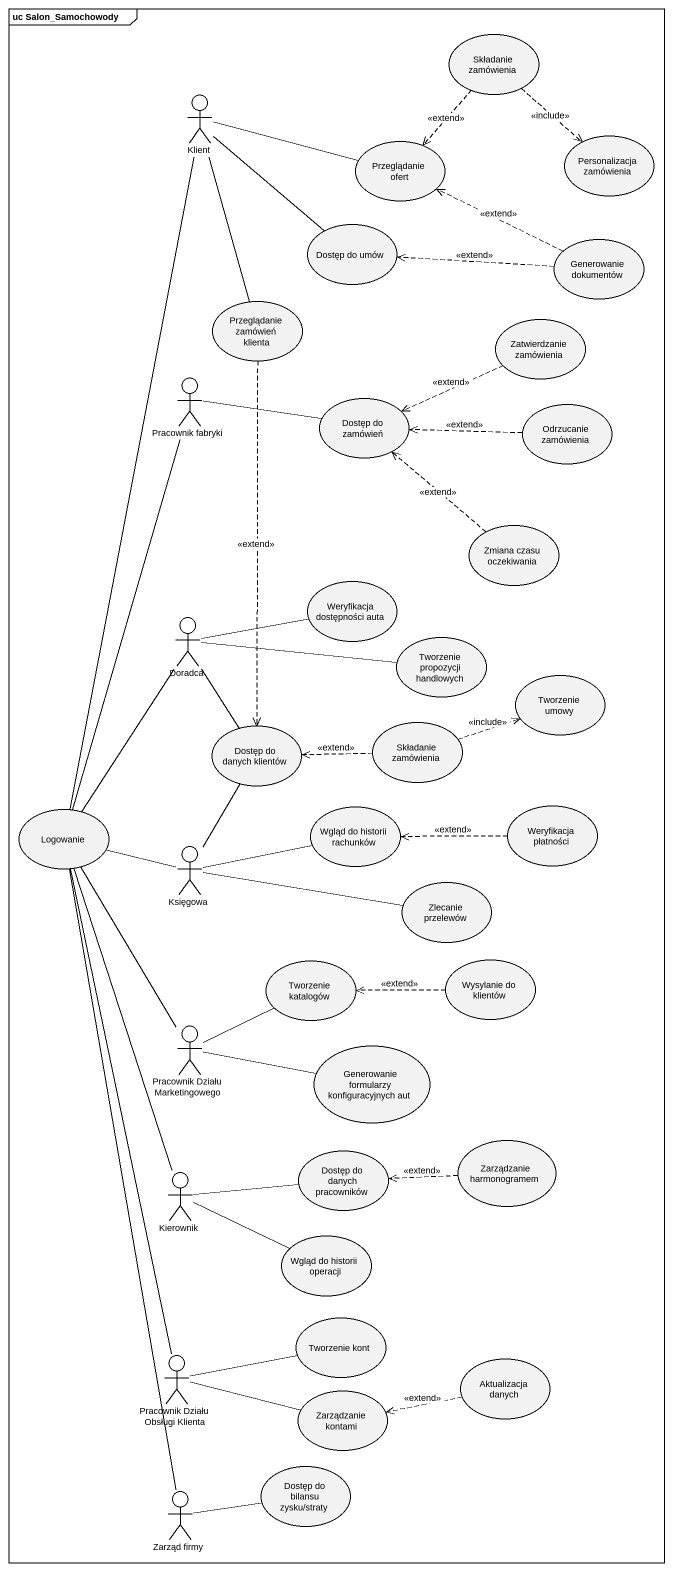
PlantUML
@startuml
mainframe uc Salon_Samochowody
usecase "Składanie zamówienia" as Składanie_zamówienia
actor Klient
usecase "Przeglądanie ofert" as Przeglądanie_ofert
usecase "Personalizacja zamówienia" as Personalizacja_zamówienia
usecase "Dostęp do umów" as Dostęp_do_umów
usecase "Generowanie dokumentów" as Generowanie_dokumentów
usecase "Przeglądanie zamówień klienta" as Przeglądanie_zamówień
usecase "Zatwierdzanie zamówienia" as Zatwierdzanie_zamówienia
actor "Pracownik fabryki" as Pracownik_fabryki
usecase "Dostęp do zamówień" as Dostęp_do_zamówień
usecase "Odrzucanie zamówienia" as Odrzucanie_zamówienia
usecase "Zmiana czasu oczekiwania" as Zmiana_czasu_oczekiwania
usecase "Weryfikacja dostępności auta" as Weryfikacja_dostępności_auta
actor Doradca
usecase "Tworzenie propozycji handlowych" as Tworzenie_propozycji
usecase "Tworzenie umowy" as Tworzenie_umowy
usecase "Dostęp do danych klientów" as Dostęp_do_danych_klientów
usecase "Składanie zamówienia" as Składanie_zamówienia_2
usecase Logowanie
usecase "Wgląd do historii rachunków" as Wgląd_do_historii_rachunków
usecase "Weryfikacja płatności" as Weryfikacja_płatności
actor Księgowa
usecase "Zlecanie przelewów" as Zlecanie_przelewów
usecase "Tworzenie katalogów" as Tworzenie_katalogów
usecase "Wysylanie do klientów" as Wysylanie_do_klientów
actor "Pracownik Działu Marketingowego" as Pracownik_Działu
usecase "Generowanie formularzy konfiguracyjnych aut" as Generowanie_formularzy
usecase "Zarządzanie harmonogramem" as Zarządzanie_harmonogramem
actor Kierownik
usecase "Dostęp do danych pracowników" as Dostęp_do_danych_pracowników
usecase "Wgląd do historii operacji" as Wgląd_do_historii_operacji
usecase "Tworzenie kont" as Tworzenie_kont
actor "Pracownik Działu Obsługi Klienta" as Pracownik_Działu_Obsługi
usecase "Aktualizacja danych" as Aktualizacja_danych
usecase "Zarządzanie kontami" as Zarządzanie_kontami
usecase "Dostęp do bilansu zysku/straty" as Dostęp_do_bilansu_zysku
actor "Zarząd firmy" as Zarząd_firmy
Składanie_zamówienia ..> Przeglądanie_ofert : <<extend>>
Składanie_zamówienia ..> Personalizacja_zamówienia : <<include>>
Klient -right- Przeglądanie_ofert
Klient -- Przeglądanie_zamówień
Klient -- Logowanie
Dostęp_do_umów -up- Klient
Generowanie_dokumentów .left.> Przeglądanie_ofert : <<extend>>
Generowanie_dokumentów .left.> Dostęp_do_umów : <<extend>>
Przeglądanie_zamówień ..> Dostęp_do_danych_klientów : <<extend>>
Zatwierdzanie_zamówienia .left.> Dostęp_do_zamówień : <<extend>>
Dostęp_do_zamówień -left- Pracownik_fabryki
Odrzucanie_zamówienia .left.> Dostęp_do_zamówień : <<extend>>
Zmiana_czasu_oczekiwania .up.> Dostęp_do_zamówień : <<extend>>
Weryfikacja_dostępności_auta -left- Doradca
Tworzenie_propozycji -left- Doradca
Dostęp_do_danych_klientów -up- Doradca
Składanie_zamówienia_2 .right.> Tworzenie_umowy : <<include>>
Składanie_zamówienia_2 .left.> Dostęp_do_danych_klientów : <<extend>>
Logowanie -up- Pracownik_fabryki
Logowanie -up- Doradca
Logowanie -right- Księgowa
Logowanie -- Pracownik_Działu
Logowanie -- Kierownik
Logowanie -- Pracownik_Działu_Obsługi
Logowanie -- Zarząd_firmy
Weryfikacja_płatności .left.> Wgląd_do_historii_rachunków : <<extend>>
Księgowa -up- Dostęp_do_danych_klientów
Księgowa -right- Wgląd_do_historii_rachunków
Księgowa -right- Zlecanie_przelewów
Tworzenie_katalogów -- Pracownik_Działu
Wysylanie_do_klientów .left.> Tworzenie_katalogów : <<extend>>
Generowanie_formularzy -left- Pracownik_Działu
Zarządzanie_harmonogramem .left.> Dostęp_do_danych_pracowników : <<extend>>
Kierownik -right- Wgląd_do_historii_operacji
Dostęp_do_danych_pracowników -left- Kierownik
Tworzenie_kont -left- Pracownik_Działu_Obsługi
Aktualizacja_danych .left.> Zarządzanie_kontami : <<extend>>
Zarządzanie_kontami -left- Pracownik_Działu_Obsługi
Zarząd_firmy -right- Dostęp_do_bilansu_zysku
@enduml
